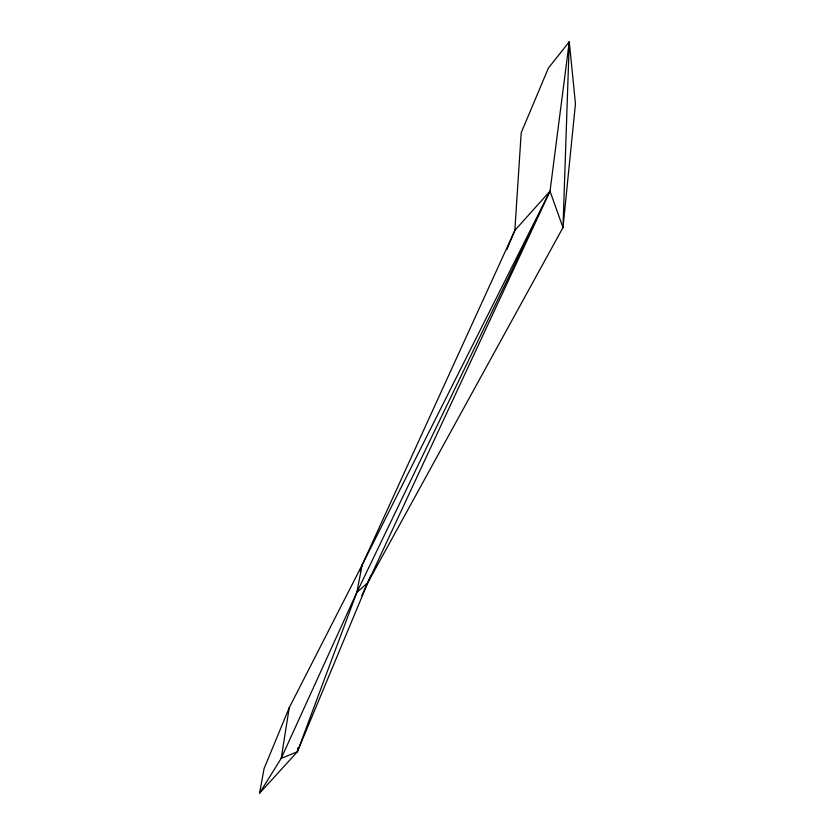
<?xml version="1.0" encoding="UTF-8"?>
<svg xmlns="http://www.w3.org/2000/svg" width="835" height="835" viewBox="0 0 835 835"><rect width="100%" height="100%" fill="white"/><g stroke="black" fill="none" stroke-linecap="round" stroke-linejoin="round"><path stroke-width="1.25" d="M506.824 249.623L514.851 230.387L521.197 132.765L548.407 68.084L569.272 41.75L550.025 191.173L362.181 564.909L289.244 707.683L264.1 768.534L259.549 793.25L297.364 751.782L297.876 747.951M289.244 707.683L281.197 758.357L259.549 793.25M297.364 751.782L367.849 582.59L550.025 191.173L356.764 592.537L281.197 758.357L297.364 751.782L356.764 592.537L362.181 564.909L514.851 230.387L550.025 191.173L562.978 227.569L367.849 582.59L361.805 595.532M359.875 570.973L362.181 564.909M370.855 575.378L367.849 582.59L356.764 592.537M569.272 41.75L562.978 227.569L575.451 103.801L569.272 41.75"/></g></svg>
